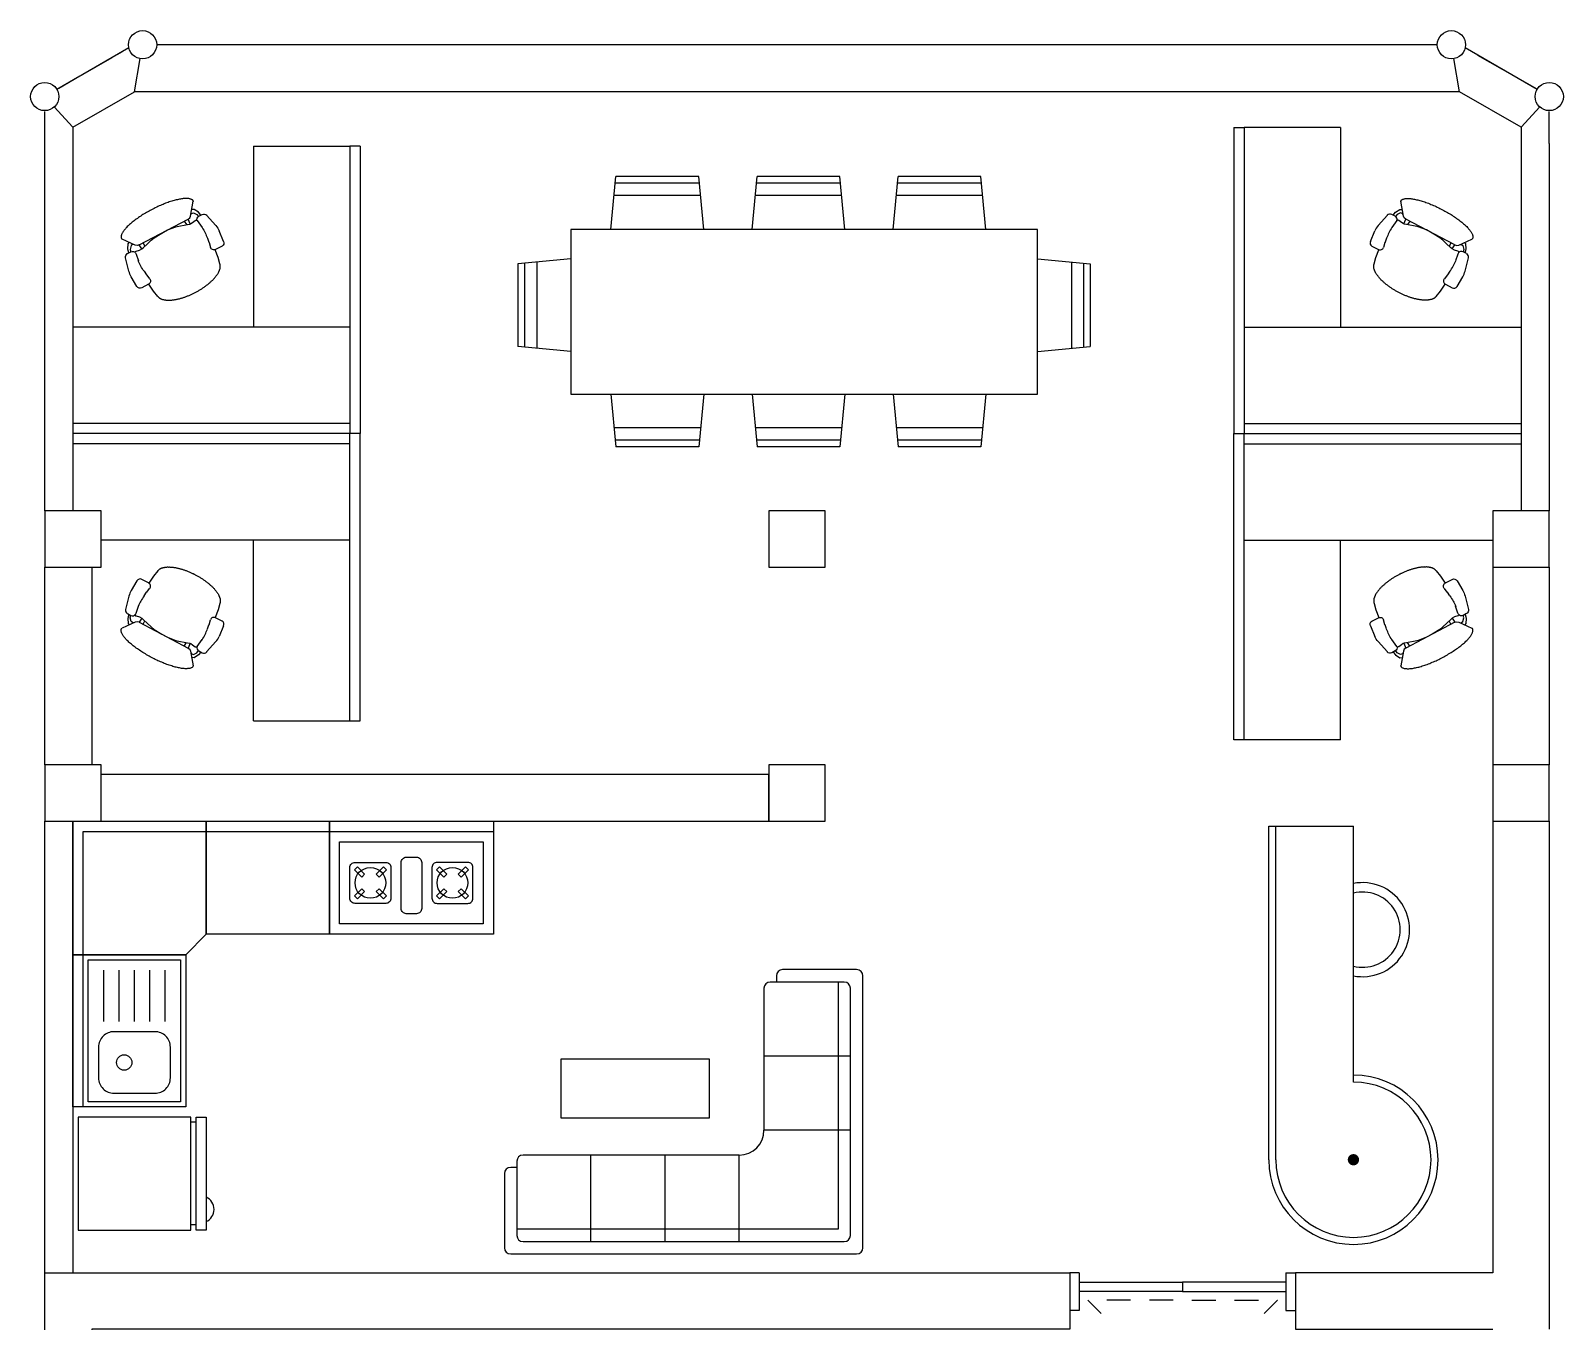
# Model space of a CAD drawing. Header units: millimetres. Extents: x -602 to 362, y 19021 to 19826.
# Drawn here: x -131.98 to -123.83, y 19660.08 to 19666.94 of the extents above; entities that cross this region are included whole.
import ezdxf

# ---------------------------------------------------------------- set-up
doc = ezdxf.new("R2010")
doc.units = ezdxf.units.MM
doc.linetypes.add('HIDDEN', pattern=[9.525, 6.35, -3.175])
for name, color, linetype in [('Duvar', 8, 'Continuous'), ('Kapı', 5, 'Continuous'), ('SectionCutEdges', 1, 'Continuous'), ('Tefriş', 254, 'Continuous')]:
    doc.layers.add(name, color=color, linetype=linetype)

# ---------------------------------------------------------------- blocks, each defined once
blk = doc.blocks.new('Çekirdek')
at = {"layer": 'Duvar'}
for points in [[(-7.7668, 19651.7375), (-8.0168, 19651.7375), (-8.0168, 19663.4375)], [(-8.0168, 19661.0375), (-2.5668, 19661.0375), (-2.5668, 19660.7375), (-7.7668, 19660.7375), (-7.7668, 19659.5875)]]:
    blk.add_lwpolyline(points, dxfattribs=at)
blk = doc.blocks.new('AP00XXXX$0$A$C53421247-flat-2')
at = {"color": 0}
for p, q in [((-0.3252, 0.689), (-0.3205, 0.6949)), ((-0.3205, 0.6949), (-0.3152, 0.7004)), ((-0.3152, 0.7004), (-0.3108, 0.7055)), ((-0.3108, 0.7055), (-0.3058, 0.7104)), ((-0.3058, 0.7104), (-0.3015, 0.7155)), ((-0.3015, 0.7155), (-0.2968, 0.7197)), ((-0.2968, 0.7197), (-0.2921, 0.7239)), ((-0.2921, 0.7239), (-0.2875, 0.7281)), ((-0.2875, 0.7281), (-0.2831, 0.7316)), ((-0.2831, 0.7316), (-0.2788, 0.7352)), ((-0.2788, 0.7352), (-0.2745, 0.7387)), ((-0.2745, 0.7387), (-0.2705, 0.7416)), ((-0.2705, 0.7416), (-0.2658, 0.7441)), ((-0.2658, 0.7441), (-0.2622, 0.7464)), ((-0.2622, 0.7464), (-0.2585, 0.7486)), ((-0.2585, 0.7486), (-0.2542, 0.7505)), ((-0.2542, 0.7505), (-0.2509, 0.7521)), ((-0.2509, 0.7521), (-0.247, 0.7533)), ((-0.247, 0.7533), (-0.244, 0.7542)), ((-0.244, 0.7542), (-0.2404, 0.7548)), ((-0.2404, 0.7548), (-0.2377, 0.7551)), ((-0.2377, 0.7551), (-0.2345, 0.7551)), ((-0.2345, 0.7551), (-0.2312, 0.755)), ((-0.2312, 0.755), (-0.2289, 0.7546)), ((-0.2289, 0.7546), (-0.226, 0.7539)), ((-0.226, 0.7539), (-0.2233, 0.7526)), ((-0.1829, 0.6652), (-0.2208, 0.7496)), ((-0.1906, 0.7106), (-0.2003, 0.7032)), ((-0.1584, 0.712), (-0.1906, 0.7106)), ((-0.1791, 0.6914), (-0.1548, 0.6969)), ((-0.148, 0.7099), (-0.1584, 0.712)), ((-0.1548, 0.6969), (-0.1401, 0.6917)), ((-0.1329, 0.7053), (-0.148, 0.7099)), ((-0.1278, 0.7151), (-0.1394, 0.693)), ((-0.0154, 0.7052), (-0.1011, 0.7268)), ((-0.3929, 0.5911), (-0.3879, 0.5992)), ((-0.3879, 0.5992), (-0.3832, 0.6067)), ((-0.3832, 0.6067), (-0.3791, 0.6145)), ((-0.3791, 0.6145), (-0.3743, 0.622)), ((-0.3743, 0.622), (-0.369, 0.6291)), ((-0.369, 0.6291), (-0.3642, 0.6366)), ((-0.3642, 0.6366), (-0.3595, 0.644)), ((-0.3595, 0.644), (-0.3545, 0.6505)), ((-0.3545, 0.6505), (-0.3498, 0.658)), ((-0.3498, 0.658), (-0.3447, 0.6645)), ((-0.1834, 0.6389), (-0.3498, 0.3235)), ((-0.3447, 0.6645), (-0.3397, 0.6709)), ((-0.3397, 0.6709), (-0.335, 0.6768)), ((-0.335, 0.6768), (-0.3299, 0.6832)), ((-0.3299, 0.6832), (-0.3252, 0.689)), ((-0.1963, 0.6142), (-0.1742, 0.6027)), ((-0.1668, 0.6104), (-0.1889, 0.5872)), ((-0.1873, 0.6758), (-0.1859, 0.6817)), ((-0.1859, 0.6817), (-0.1791, 0.6914)), ((-0.1834, 0.6389), (-0.1798, 0.652)), ((-0.1574, 0.6221), (-0.1834, 0.6389)), ((-0.1798, 0.652), (-0.1829, 0.6652)), ((-0.1574, 0.6221), (-0.1668, 0.6104)), ((-0.1492, 0.6377), (-0.1574, 0.6221)), ((-0.143, 0.6592), (-0.1492, 0.6377)), ((-0.1416, 0.6618), (-0.143, 0.6592)), ((-0.1363, 0.6657), (-0.1416, 0.6618)), ((-0.1243, 0.6586), (-0.0805, 0.644)), ((-0.0139, 0.6067), (0.0094, 0.5912)), ((0.0841, 0.6532), (0.022, 0.6898)), ((0.0699, 0.5786), (0.0927, 0.6222)), ((-0.4416, 0.4932), (-0.4382, 0.5013)), ((-0.4382, 0.5013), (-0.4348, 0.5095)), ((-0.4348, 0.5095), (-0.431, 0.5183)), ((-0.431, 0.5183), (-0.4269, 0.5261)), ((-0.4269, 0.5261), (-0.4232, 0.5349)), ((-0.4232, 0.5349), (-0.4191, 0.5427)), ((-0.4191, 0.5427), (-0.4147, 0.5511)), ((-0.4147, 0.5511), (-0.4106, 0.5589)), ((-0.4106, 0.5589), (-0.4062, 0.5674)), ((-0.4062, 0.5674), (-0.4021, 0.5752)), ((-0.4021, 0.5752), (-0.397, 0.5833)), ((-0.397, 0.5833), (-0.3929, 0.5911)), ((-0.2291, 0.5419), (-0.2595, 0.4933)), ((-0.2136, 0.562), (-0.2291, 0.5419)), ((-0.1889, 0.5872), (-0.2136, 0.562)), ((0.0107, 0.5905), (0.0347, 0.5714)), ((0.1143, 0.5464), (0.0689, 0.5767)), ((0.1483, 0.5179), (0.1143, 0.5464)), ((0.1483, 0.5179), (0.1496, 0.5172)), ((0.1496, 0.5172), (0.1512, 0.5155)), ((0.1512, 0.5155), (0.1528, 0.5138)), ((0.1528, 0.5138), (0.1544, 0.5122)), ((0.1544, 0.5122), (0.156, 0.5105)), ((0.156, 0.5105), (0.157, 0.5092)), ((0.157, 0.5092), (0.1586, 0.5075)), ((0.1586, 0.5075), (0.1599, 0.5052)), ((0.1599, 0.5052), (0.1612, 0.5029)), ((0.1612, 0.5029), (0.1621, 0.5015)), ((0.1621, 0.5015), (0.1634, 0.4992)), ((0.1634, 0.4992), (0.1647, 0.4969)), ((0.1647, 0.4969), (0.1649, 0.4943)), ((0.1649, 0.4943), (0.1662, 0.4919)), ((-0.4749, 0.393), (-0.4738, 0.3999)), ((-0.4738, 0.3999), (-0.4717, 0.4071)), ((-0.4717, 0.4071), (-0.4696, 0.4143)), ((-0.4696, 0.4143), (-0.4675, 0.4215)), ((-0.4675, 0.4215), (-0.4651, 0.4293)), ((-0.4651, 0.4293), (-0.4626, 0.4371)), ((-0.4626, 0.4371), (-0.4602, 0.445)), ((-0.4602, 0.445), (-0.4578, 0.4528)), ((-0.4578, 0.4528), (-0.4547, 0.4603)), ((-0.4547, 0.4603), (-0.4519, 0.4688)), ((-0.4519, 0.4688), (-0.4485, 0.4769)), ((-0.4485, 0.4769), (-0.445, 0.4851)), ((-0.445, 0.4851), (-0.4416, 0.4932)), ((-0.3005, 0.4021), (-0.3032, 0.3936)), ((-0.2805, 0.4562), (-0.3005, 0.4021)), ((-0.2595, 0.4933), (-0.2805, 0.4562)), ((0.1668, 0.3964), (0.1661, 0.3918)), ((0.1662, 0.4919), (0.1675, 0.4896)), ((0.1672, 0.4003), (0.1668, 0.3964)), ((0.1686, 0.4046), (0.1672, 0.4003)), ((0.1675, 0.4896), (0.1678, 0.487)), ((0.1678, 0.487), (0.1687, 0.484)), ((0.169, 0.4085), (0.1686, 0.4046)), ((0.1687, 0.484), (0.169, 0.4814)), ((0.169, 0.4814), (0.1699, 0.4784)), ((0.1694, 0.4124), (0.169, 0.4085)), ((0.1698, 0.4164), (0.1694, 0.4124)), ((0.1708, 0.42), (0.1698, 0.4164)), ((0.1699, 0.4784), (0.1702, 0.4758)), ((0.1702, 0.4758), (0.1711, 0.4728)), ((0.1712, 0.4239), (0.1708, 0.42)), ((0.1711, 0.4728), (0.1711, 0.4695)), ((0.1711, 0.4695), (0.172, 0.4666)), ((0.1716, 0.4278), (0.1712, 0.4239)), ((0.172, 0.4318), (0.1716, 0.4278)), ((0.172, 0.4666), (0.1719, 0.4633)), ((0.1719, 0.4633), (0.1719, 0.46)), ((0.1719, 0.46), (0.1728, 0.457)), ((0.1724, 0.4357), (0.172, 0.4318)), ((0.1724, 0.4498), (0.1723, 0.4465)), ((0.1723, 0.4465), (0.1729, 0.4429)), ((0.1728, 0.4537), (0.1724, 0.4498)), ((0.1725, 0.439), (0.1724, 0.4357)), ((0.1729, 0.4429), (0.1725, 0.439)), ((0.1728, 0.457), (0.1728, 0.4537)), ((-0.4832, 0.3328), (-0.4831, 0.3377)), ((-0.4823, 0.3282), (-0.4832, 0.3328)), ((-0.4831, 0.3377), (-0.4827, 0.3433)), ((-0.4827, 0.3433), (-0.4823, 0.3489)), ((-0.4824, 0.3233), (-0.4823, 0.3282)), ((-0.4818, 0.3196), (-0.4824, 0.3233)), ((-0.4823, 0.3489), (-0.4818, 0.3544)), ((-0.4818, 0.3544), (-0.4811, 0.3606)), ((-0.4809, 0.315), (-0.4818, 0.3196)), ((-0.4811, 0.3606), (-0.4806, 0.3662)), ((-0.4803, 0.3114), (-0.4809, 0.315)), ((-0.4806, 0.3662), (-0.4795, 0.3731)), ((-0.4791, 0.3074), (-0.4803, 0.3114)), ((-0.4795, 0.3731), (-0.4781, 0.379)), ((-0.4781, 0.3045), (-0.4791, 0.3074)), ((-0.4781, 0.379), (-0.477, 0.3858)), ((-0.4765, 0.3012), (-0.4781, 0.3045)), ((-0.477, 0.3858), (-0.4749, 0.393)), ((-0.4746, 0.2985), (-0.4765, 0.3012)), ((-0.4733, 0.2962), (-0.4746, 0.2985)), ((-0.3698, 0.3075), (-0.4646, 0.2908)), ((-0.4128, 0.2853), (-0.4109, 0.3)), ((-0.3863, 0.3012), (-0.3911, 0.2888)), ((-0.38, 0.3054), (-0.3863, 0.3012)), ((-0.3572, 0.3125), (-0.3698, 0.3075)), ((-0.3498, 0.3235), (-0.3572, 0.3125)), ((-0.3185, 0.3105), (-0.3498, 0.3235)), ((-0.3369, 0.3482), (-0.3148, 0.335)), ((-0.3212, 0.3053), (-0.3286, 0.2943)), ((-0.3178, 0.3118), (-0.3212, 0.3053)), ((-0.3162, 0.3275), (-0.3178, 0.3118)), ((-0.3032, 0.3936), (-0.3162, 0.3275)), ((0.1339, 0.3002), (0.1315, 0.2956)), ((0.136, 0.3041), (0.1339, 0.3002)), ((0.1377, 0.309), (0.136, 0.3041)), ((0.1397, 0.3129), (0.1377, 0.309)), ((0.1415, 0.3178), (0.1397, 0.3129)), ((0.1438, 0.3223), (0.1415, 0.3178)), ((0.1452, 0.3266), (0.1438, 0.3223)), ((0.147, 0.3314), (0.1452, 0.3266)), ((0.149, 0.3353), (0.147, 0.3314)), ((0.1504, 0.3396), (0.149, 0.3353)), ((0.1521, 0.3445), (0.1504, 0.3396)), ((0.1535, 0.3487), (0.1521, 0.3445)), ((0.1549, 0.353), (0.1535, 0.3487)), ((0.1566, 0.3579), (0.1549, 0.353)), ((0.158, 0.3621), (0.1566, 0.3579)), ((0.1594, 0.3663), (0.158, 0.3621)), ((0.1601, 0.3709), (0.1594, 0.3663)), ((0.1615, 0.3752), (0.1601, 0.3709)), ((0.1629, 0.3794), (0.1615, 0.3752)), ((0.1636, 0.384), (0.1629, 0.3794)), ((0.1647, 0.3876), (0.1636, 0.384)), ((0.1661, 0.3918), (0.1647, 0.3876)), ((-0.4711, 0.2942), (-0.4733, 0.2962)), ((-0.4695, 0.2925), (-0.4711, 0.2942)), ((-0.3943, 0.2574), (-0.4128, 0.2853)), ((-0.3752, 0.2416), (-0.3943, 0.2574)), ((-0.3911, 0.2888), (-0.3797, 0.2663)), ((-0.3797, 0.2663), (-0.366, 0.2575)), ((-0.3681, 0.2553), (-0.3796, 0.2331)), ((-0.3083, 0.1446), (-0.3749, 0.2042)), ((-0.3421, 0.2748), (-0.3439, 0.2666)), ((-0.3407, 0.2774), (-0.3421, 0.2748)), ((-0.3286, 0.2943), (-0.3407, 0.2774)), ((-0.34, 0.2662), (-0.2953, 0.233)), ((-0.2266, 0.1996), (-0.2005, 0.1893)), ((0.0737, 0.2008), (0.0711, 0.1972)), ((0.0764, 0.2044), (0.0737, 0.2008)), ((0.0795, 0.2086), (0.0764, 0.2044)), ((0.0821, 0.2121), (0.0795, 0.2086)), ((0.0848, 0.2157), (0.0821, 0.2121)), ((0.0879, 0.2199), (0.0848, 0.2157)), ((0.0906, 0.2235), (0.0879, 0.2199)), ((0.0936, 0.2277), (0.0906, 0.2235)), ((0.0956, 0.2316), (0.0936, 0.2277)), ((0.0987, 0.2358), (0.0956, 0.2316)), ((0.1013, 0.2394), (0.0987, 0.2358)), ((0.1037, 0.2439), (0.1013, 0.2394)), ((0.1064, 0.2475), (0.1037, 0.2439)), ((0.1088, 0.252), (0.1064, 0.2475)), ((0.1112, 0.2566), (0.1088, 0.252)), ((0.1139, 0.2602), (0.1112, 0.2566)), ((0.1162, 0.2647), (0.1139, 0.2602)), ((0.1186, 0.2693), (0.1162, 0.2647)), ((0.1206, 0.2732), (0.1186, 0.2693)), ((0.1227, 0.2771), (0.1206, 0.2732)), ((0.1254, 0.2823), (0.1227, 0.2771)), ((0.1274, 0.2862), (0.1254, 0.2823)), ((0.1298, 0.2907), (0.1274, 0.2862)), ((0.1315, 0.2956), (0.1298, 0.2907)), ((-0.2061, 0.0945), (-0.2742, 0.1226)), ((-0.1992, 0.1886), (-0.1675, 0.1795)), ((-0.1758, 0.1051), (-0.1544, 0.1461)), ((-0.1031, 0.1301), (-0.1527, 0.1494)), ((-0.062, 0.1185), (-0.1031, 0.1301)), ((-0.0597, 0.1182), (-0.062, 0.1185)), ((-0.0584, 0.1175), (-0.0597, 0.1182)), ((-0.0561, 0.1171), (-0.0584, 0.1175)), ((-0.0538, 0.1167), (-0.0561, 0.1171)), ((-0.0515, 0.1164), (-0.0538, 0.1167)), ((-0.0492, 0.116), (-0.0515, 0.1164)), ((-0.0476, 0.116), (-0.0492, 0.116)), ((-0.0449, 0.1163), (-0.0476, 0.116)), ((-0.0426, 0.1159), (-0.0449, 0.1163)), ((-0.04, 0.1162), (-0.0426, 0.1159)), ((-0.038, 0.1168), (-0.04, 0.1162)), ((-0.0354, 0.1171), (-0.038, 0.1168)), ((-0.0328, 0.1174), (-0.0354, 0.1171)), ((-0.0308, 0.118), (-0.0328, 0.1174)), ((-0.0278, 0.1189), (-0.0308, 0.118)), ((-0.0252, 0.1192), (-0.0278, 0.1189)), ((-0.0229, 0.1205), (-0.0252, 0.1192)), ((-0.0199, 0.1214), (-0.0229, 0.1205)), ((-0.0176, 0.1227), (-0.0199, 0.1214)), ((-0.0146, 0.1236), (-0.0176, 0.1227)), ((-0.0123, 0.1249), (-0.0146, 0.1236)), ((-0.0093, 0.1258), (-0.0123, 0.1249)), ((-0.0067, 0.1277), (-0.0093, 0.1258)), ((-0.0037, 0.1287), (-0.0067, 0.1277)), ((-0.001, 0.1306), (-0.0037, 0.1287)), ((0.0016, 0.1325), (-0.001, 0.1306)), ((0.0049, 0.1341), (0.0016, 0.1325)), ((0.0076, 0.136), (0.0049, 0.1341)), ((0.0103, 0.1379), (0.0076, 0.136)), ((0.0129, 0.1398), (0.0103, 0.1379)), ((0.0159, 0.1424), (0.0129, 0.1398)), ((0.0186, 0.1443), (0.0159, 0.1424)), ((0.0216, 0.1469), (0.0186, 0.1443)), ((0.0242, 0.1488), (0.0216, 0.1469)), ((0.0272, 0.1514), (0.0242, 0.1488)), ((0.0302, 0.154), (0.0272, 0.1514)), ((0.0332, 0.1566), (0.0302, 0.154)), ((0.0362, 0.1591), (0.0332, 0.1566)), ((0.0396, 0.1624), (0.0362, 0.1591)), ((0.0426, 0.1649), (0.0396, 0.1624)), ((0.0449, 0.1678), (0.0426, 0.1649)), ((0.0483, 0.1711), (0.0449, 0.1678)), ((0.0506, 0.174), (0.0483, 0.1711)), ((0.054, 0.1772), (0.0506, 0.174)), ((0.0566, 0.1808), (0.054, 0.1772)), ((0.0596, 0.1833), (0.0566, 0.1808)), ((0.0623, 0.1869), (0.0596, 0.1833)), ((0.0657, 0.1901), (0.0623, 0.1869)), ((0.0684, 0.1937), (0.0657, 0.1901)), ((0.0711, 0.1972), (0.0684, 0.1937))]:
    blk.add_line(p, q, dxfattribs=at)
for centre, radius, start, end in [((-0.2261, 0.7474), 0.00587, 24.16374, 63.02312), ((-0.1189, 0.6814), 0.0235, 151.11621, 235.14315), ((-0.107, 0.7042), 0.0235, 75.81065, 151.11621), ((-0.0497, 0.5683), 0.1409, 59.48249, 75.81065), ((-0.1189, 0.6814), 0.0235, 235.14315, 256.79955), ((-0.2037, 0.3449), 0.3238, 54.17453, 67.72144), ((0.0719, 0.6331), 0.0235, 332.41816, 59.48249), ((-0.004, 0.5718), 0.0235, 51.10824, 56.24798), ((0.0491, 0.5895), 0.0235, 231.10822, 332.41816), ((-0.4655, 0.297), 0.00587, 230.3011, 279.93727), ((-0.3591, 0.2216), 0.0235, 151.08594, 229.32627), ((-0.3476, 0.2437), 0.0235, 72.28395, 151.08594), ((-0.1201, 0.5049), 0.3238, 237.11487, 250.66178), ((-0.2155, 0.2509), 0.1409, 229.02566, 245.35383), ((-0.1966, 0.116), 0.0235, 246.08595, 332.41816), ((-0.1923, 0.2114), 0.0235, 248.58833, 253.72809), ((-0.1752, 0.157), 0.0235, 332.41816, 70.7438)]:
    blk.add_arc(centre, radius, start, end, dxfattribs=at)

msp = doc.modelspace()

# ---------------------------------------------------------------- linework, layer by layer
at = {"layer": 'Duvar'}
for p, q in [((-131.90039, 19663.03749), (-131.90039, 19664.08749)), ((-131.65039, 19664.08749), (-131.65039, 19663.03749)), ((-131.75039, 19662.73749), (-131.75039, 19660.33749))]:
    msp.add_line(p, q, dxfattribs=at)
for points in [[(-124.20039, 19664.08749), (-124.20039, 19663.03749)], [(-123.90039, 19664.08749), (-123.90039, 19663.03749)], [(-131.60039, 19662.73749), (-128.05039, 19662.73749), (-128.05039, 19662.98749)], [(-131.60039, 19662.98749), (-128.05039, 19662.98749)], [(-124.20039, 19662.73749), (-124.20039, 19660.33749), (-125.25039, 19660.33749), (-125.25039, 19660.03749), (-124.20039, 19660.03749)], [(-123.90039, 19662.73749), (-123.90039, 19660.03749)]]:
    msp.add_lwpolyline(points, dxfattribs=at)
at = {"layer": 'Kapı'}
for points in [[(-126.45039, 19660.33749), (-126.45039, 19660.13749)], [(-126.40039, 19660.33749), (-126.45039, 19660.33749)], [(-126.40039, 19660.33749), (-126.40039, 19660.13749)], [(-125.30039, 19660.33749), (-125.30039, 19660.13749)], [(-125.30039, 19660.33749), (-125.25039, 19660.33749)], [(-125.25039, 19660.33749), (-125.25039, 19660.13749)], [(-126.40039, 19660.28749), (-125.85039, 19660.28749), (-125.85039, 19660.23749), (-126.40039, 19660.23749)], [(-125.30039, 19660.28749), (-125.85039, 19660.28749), (-125.85039, 19660.23749), (-125.30039, 19660.23749)], [(-126.40039, 19660.13749), (-126.45039, 19660.13749)], [(-125.30039, 19660.13749), (-125.25039, 19660.13749)]]:
    msp.add_lwpolyline(points, dxfattribs=at)
at = {"layer": 'Kapı', "linetype": 'HIDDEN', "ltscale": 0.02}
for points in [[(-125.89973, 19660.1917), (-126.35437, 19660.1917), (-126.28366, 19660.12099)], [(-125.80106, 19660.1917), (-125.34642, 19660.1917), (-125.41713, 19660.12099)]]:
    msp.add_lwpolyline(points, dxfattribs=at)
at = {"layer": 'SectionCutEdges'}
for p, q in [((-124.49585, 19666.86476), (-131.30494, 19666.86476)), ((-131.54334, 19666.79551), (-131.6974, 19666.70656)), ((-131.48888, 19666.82696), (-131.51271, 19666.8132)), ((-123.96535, 19666.6287), (-124.2797, 19666.80836)), ((-131.71416, 19666.69689), (-131.83549, 19666.62684)), ((-131.71416, 19666.69689), (-131.82539, 19666.63267)), ((-131.6974, 19666.70656), (-131.71416, 19666.69689)), ((-131.70614, 19666.70152), (-131.71416, 19666.69689)), ((-131.6974, 19666.70656), (-131.70614, 19666.70152)), ((-131.75039, 19666.42597), (-131.4234, 19666.61476)), ((-124.37739, 19666.61476), (-131.4234, 19666.61476)), ((-124.05039, 19666.42597), (-124.37739, 19666.61476)), ((-131.90039, 19666.33937), (-131.90039, 19666.5107)), ((-123.90039, 19666.33937), (-123.90039, 19666.5107)), ((-131.75039, 19666.42597), (-131.75039, 19664.38749)), ((-124.05039, 19666.42597), (-124.05039, 19664.38749)), ((-131.90039, 19664.38749), (-131.90039, 19666.33937)), ((-123.90039, 19666.33937), (-123.90039, 19664.38749)), ((-131.60039, 19664.38749), (-131.90039, 19664.38749)), ((-131.90039, 19664.38749), (-131.90039, 19664.08749)), ((-131.60039, 19664.08749), (-131.60039, 19664.38749)), ((-127.75039, 19664.38749), (-128.05039, 19664.38749)), ((-128.05039, 19664.38749), (-128.05039, 19664.08749)), ((-127.75039, 19664.08749), (-127.75039, 19664.38749)), ((-123.90039, 19664.38749), (-124.20039, 19664.38749)), ((-124.20039, 19664.38749), (-124.20039, 19664.08749)), ((-123.90039, 19664.08749), (-123.90039, 19664.38749)), ((-131.90039, 19664.08749), (-131.60039, 19664.08749)), ((-128.05039, 19664.08749), (-127.75039, 19664.08749)), ((-124.20039, 19664.08749), (-123.90039, 19664.08749)), ((-131.90039, 19663.03749), (-131.90039, 19662.73749)), ((-131.60039, 19663.03749), (-131.90039, 19663.03749)), ((-131.60039, 19662.73749), (-131.60039, 19663.03749)), ((-127.75039, 19663.03749), (-128.05039, 19663.03749)), ((-128.05039, 19663.03749), (-128.05039, 19662.73749)), ((-127.75039, 19662.73749), (-127.75039, 19663.03749)), ((-123.90039, 19663.03749), (-124.20039, 19663.03749)), ((-124.20039, 19663.03749), (-124.20039, 19662.73749)), ((-123.90039, 19662.73749), (-123.90039, 19663.03749)), ((-131.90039, 19662.73749), (-131.60039, 19662.73749)), ((-128.05039, 19662.73749), (-127.75039, 19662.73749)), ((-124.20039, 19662.73749), (-123.90039, 19662.73749))]:
    msp.add_line(p, q, dxfattribs=at)
for points in [[(-131.45271, 19666.84784), (-131.6974, 19666.70656)], [(-123.9653, 19666.62684), (-124.34808, 19666.84784)], [(-131.4234, 19666.61476), (-131.39265, 19666.79097)], [(-124.37739, 19666.61476), (-124.40814, 19666.79097)], [(-131.75039, 19666.42597), (-131.84964, 19666.53416)], [(-124.05039, 19666.42597), (-123.95115, 19666.53416)]]:
    msp.add_lwpolyline(points, dxfattribs=at)
for centre in [(-131.37979, 19666.8647), (-124.421, 19666.8647), (-131.90024, 19666.58931), (-123.90055, 19666.58931)]:
    msp.add_circle(centre, 0.07485, dxfattribs=at)
at = {"layer": 'Tefriş'}
for p, q in [((-125.57736, 19666.42474), (-125.52343, 19666.42474)), ((-125.57736, 19666.42474), (-125.57736, 19664.82474)), ((-125.57736, 19666.42474), (-125.57736, 19664.79778)), ((-125.52343, 19666.42474), (-125.52343, 19664.79778)), ((-125.0112, 19666.42474), (-125.52343, 19666.42474)), ((-125.0112, 19666.42474), (-125.0112, 19665.36394)), ((-130.78959, 19666.32474), (-130.78959, 19665.36394)), ((-130.78959, 19666.32474), (-130.27736, 19666.32474)), ((-130.22343, 19666.32474), (-130.27736, 19666.32474)), ((-130.27736, 19666.32474), (-130.27736, 19664.79778)), ((-130.22343, 19666.32474), (-130.22343, 19664.82474)), ((-130.22343, 19666.32474), (-130.22343, 19664.79778)), ((-128.88945, 19665.88331), (-128.86287, 19666.16456)), ((-128.4195, 19666.12828), (-128.8663, 19666.12828)), ((-128.42293, 19666.16456), (-128.86287, 19666.16456)), ((-128.39635, 19665.88331), (-128.42293, 19666.16456)), ((-128.13945, 19665.88331), (-128.11287, 19666.16456)), ((-127.6695, 19666.12828), (-128.1163, 19666.12828)), ((-127.67293, 19666.16456), (-128.11287, 19666.16456)), ((-127.64635, 19665.88331), (-127.67293, 19666.16456)), ((-127.38945, 19665.88331), (-127.36287, 19666.16456)), ((-126.9195, 19666.12828), (-127.3663, 19666.12828)), ((-126.92293, 19666.16456), (-127.36287, 19666.16456)), ((-126.89635, 19665.88331), (-126.92293, 19666.16456)), ((-128.41339, 19666.06361), (-128.87241, 19666.06361)), ((-127.66339, 19666.06361), (-128.12241, 19666.06361)), ((-126.91339, 19666.06361), (-127.37241, 19666.06361)), ((-129.10356, 19665.88331), (-129.10356, 19665.00831)), ((-126.62205, 19665.88331), (-129.10356, 19665.88331)), ((-126.62205, 19665.00831), (-126.62205, 19665.88331)), ((-129.10356, 19665.72653), (-129.38481, 19665.69995)), ((-129.34854, 19665.70338), (-129.34854, 19665.25658)), ((-129.28387, 19665.70949), (-129.28387, 19665.25047)), ((-126.62205, 19665.72653), (-126.3408, 19665.69995)), ((-126.44174, 19665.70949), (-126.44174, 19665.25047)), ((-126.37708, 19665.70338), (-126.37708, 19665.25658)), ((-129.38481, 19665.69995), (-129.38481, 19665.26001)), ((-126.3408, 19665.69995), (-126.3408, 19665.26001)), ((-130.27736, 19665.36394), (-131.75039, 19665.36394)), ((-125.52343, 19665.36394), (-124.05039, 19665.36394)), ((-129.10356, 19665.23343), (-129.38481, 19665.26001)), ((-126.62205, 19665.23343), (-126.3408, 19665.26001)), ((-129.10356, 19665.00831), (-126.62205, 19665.00831)), ((-128.88945, 19665.00831), (-128.86287, 19664.72706)), ((-128.39635, 19665.00831), (-128.42293, 19664.72706)), ((-128.13945, 19665.00831), (-128.11287, 19664.72706)), ((-127.64635, 19665.00831), (-127.67293, 19664.72706)), ((-127.38945, 19665.00831), (-127.36287, 19664.72706)), ((-126.89635, 19665.00831), (-126.92293, 19664.72706)), ((-130.27736, 19664.85171), (-131.75039, 19664.85171)), ((-128.41339, 19664.828), (-128.87241, 19664.828)), ((-127.66339, 19664.828), (-128.12241, 19664.828)), ((-126.91339, 19664.828), (-127.37241, 19664.828)), ((-125.52343, 19664.85171), (-124.05039, 19664.85171)), ((-130.22343, 19664.79778), (-131.75039, 19664.79778)), ((-130.22343, 19664.79778), (-131.75039, 19664.79778)), ((-130.27736, 19664.74385), (-131.75039, 19664.74385)), ((-130.27736, 19663.27082), (-130.27736, 19664.79778)), ((-130.22343, 19663.27082), (-130.22343, 19664.79778)), ((-130.22343, 19663.27082), (-130.22343, 19664.77082)), ((-128.4195, 19664.76333), (-128.8663, 19664.76333)), ((-128.42293, 19664.72706), (-128.86287, 19664.72706)), ((-127.6695, 19664.76333), (-128.1163, 19664.76333)), ((-127.67293, 19664.72706), (-128.11287, 19664.72706)), ((-126.9195, 19664.76333), (-127.3663, 19664.76333)), ((-126.92293, 19664.72706), (-127.36287, 19664.72706)), ((-125.57736, 19663.17082), (-125.57736, 19664.79778)), ((-125.57736, 19664.79778), (-124.05039, 19664.79778)), ((-125.57736, 19664.79778), (-124.05039, 19664.79778)), ((-125.57736, 19663.17082), (-125.57736, 19664.77082)), ((-125.52343, 19663.17082), (-125.52343, 19664.79778)), ((-125.52343, 19664.74385), (-124.05039, 19664.74385)), ((-130.27736, 19664.23162), (-131.60039, 19664.23162)), ((-130.78959, 19663.27082), (-130.78959, 19664.23162)), ((-125.52343, 19664.23162), (-124.20039, 19664.23162)), ((-125.0112, 19663.17082), (-125.0112, 19664.23162)), ((-130.78959, 19663.27082), (-130.22343, 19663.27082)), ((-125.0112, 19663.17082), (-125.57736, 19663.17082)), ((-125.39177, 19660.93814), (-125.39177, 19662.71191)), ((-125.39177, 19662.71191), (-124.94177, 19662.71191)), ((-125.35427, 19660.93814), (-125.35427, 19662.71191)), ((-124.94177, 19661.35064), (-124.94177, 19662.71191)), ((-131.0413, 19662.68248), (-130.38676, 19662.68248)), ((-130.38676, 19662.68248), (-129.51403, 19662.68248)), ((-131.69585, 19661.21884), (-131.69585, 19662.02793)), ((-131.58676, 19661.67338), (-131.58676, 19661.94611)), ((-131.50494, 19661.67338), (-131.50494, 19661.94611)), ((-131.50494, 19661.67338), (-131.50494, 19661.94611)), ((-131.42312, 19661.67338), (-131.42312, 19661.94611)), ((-131.3413, 19661.67338), (-131.3413, 19661.94611)), ((-131.25949, 19661.67338), (-131.25949, 19661.94611)), ((-127.64894, 19661.88284), (-128.04311, 19661.88284)), ((-128.01027, 19661.91569), (-128.01027, 19661.88284)), ((-127.58324, 19661.94854), (-127.97742, 19661.94854)), ((-127.68179, 19661.88284), (-127.68179, 19660.56891)), ((-127.55039, 19660.47036), (-127.55039, 19661.91569)), ((-128.07596, 19661.85), (-128.07596, 19661.09448)), ((-127.61609, 19660.53606), (-127.61609, 19661.85)), ((-129.15474, 19661.47489), (-128.36734, 19661.47489)), ((-129.15474, 19661.15993), (-129.15474, 19661.47489)), ((-128.36734, 19661.47489), (-128.36734, 19661.15993)), ((-127.61609, 19661.48867), (-128.07599, 19661.48867)), ((-131.09585, 19660.56429), (-131.09585, 19661.16429)), ((-131.09585, 19661.16429), (-131.0413, 19661.16429)), ((-131.0413, 19661.16429), (-131.0413, 19660.56429)), ((-128.36734, 19661.15993), (-129.15474, 19661.15993)), ((-131.09585, 19661.13702), (-131.12312, 19661.13702)), ((-127.61609, 19661.09448), (-128.07596, 19661.09448)), ((-129.38994, 19660.89736), (-129.42279, 19660.89736)), ((-129.38994, 19660.93021), (-129.38994, 19660.53603)), ((-128.20738, 19660.96306), (-129.35709, 19660.96306)), ((-128.99577, 19660.50319), (-128.99577, 19660.96306)), ((-128.60158, 19660.50319), (-128.60158, 19660.96308)), ((-128.20735, 19660.50318), (-128.20738, 19660.96305)), ((-129.45564, 19660.86451), (-129.45564, 19660.47034)), ((-131.09585, 19660.59157), (-131.12312, 19660.59157)), ((-131.0413, 19660.56429), (-131.09585, 19660.56429)), ((-127.68179, 19660.56891), (-129.38994, 19660.56891)), ((-129.35709, 19660.50319), (-128.27308, 19660.50319)), ((-128.47018, 19660.50321), (-127.64894, 19660.50321)), ((-129.42279, 19660.43749), (-128.20738, 19660.43749)), ((-128.47018, 19660.43752), (-127.58324, 19660.43752))]:
    msp.add_line(p, q, dxfattribs=at)
for points in [[(-131.15039, 19662.02793), (-131.75039, 19662.02793), (-131.75039, 19662.73702), (-131.0413, 19662.73702), (-131.0413, 19662.13702)], [(-131.0413, 19662.13702), (-131.0413, 19662.73702), (-130.38676, 19662.73702), (-130.38676, 19662.13702)], [(-130.38676, 19662.13702), (-130.38676, 19662.73702), (-129.51403, 19662.73702), (-129.51403, 19662.13702)], [(-130.33221, 19662.19157), (-130.33221, 19662.62793), (-129.56858, 19662.62793), (-129.56858, 19662.19157)], [(-130.19943, 19662.45603), (-130.238, 19662.4946), (-130.25343, 19662.47917), (-130.21486, 19662.4406)], [(-130.13772, 19662.45603), (-130.09915, 19662.4946), (-130.08372, 19662.47917), (-130.12229, 19662.4406)], [(-129.76307, 19662.45603), (-129.80164, 19662.4946), (-129.81707, 19662.47917), (-129.7785, 19662.4406)], [(-129.70136, 19662.45603), (-129.66279, 19662.4946), (-129.64736, 19662.47917), (-129.68593, 19662.4406)], [(-130.19943, 19662.36347), (-130.238, 19662.3249), (-130.25343, 19662.34032), (-130.21486, 19662.37889)], [(-130.13772, 19662.36347), (-130.09915, 19662.3249), (-130.08372, 19662.34032), (-130.12229, 19662.37889)], [(-129.76307, 19662.36347), (-129.80164, 19662.3249), (-129.81707, 19662.34032), (-129.7785, 19662.37889)], [(-129.70136, 19662.36347), (-129.66279, 19662.3249), (-129.64736, 19662.34032), (-129.68593, 19662.37889)], [(-131.15039, 19661.21884), (-131.75039, 19661.21884), (-131.75039, 19662.02793), (-131.15039, 19662.02793)], [(-131.17767, 19661.24611), (-131.66858, 19661.24611), (-131.66858, 19662.00066), (-131.17767, 19662.00066)], [(-131.72312, 19660.56429), (-131.12312, 19660.56429), (-131.12312, 19661.16429), (-131.72312, 19661.16429)]]:
    msp.add_lwpolyline(points, close=True, dxfattribs=at)
msp.add_lwpolyline([(-131.69585, 19662.02793), (-131.69585, 19662.68248), (-131.0413, 19662.68248)], dxfattribs=at)
for points in [[(-129.92312, 19662.24611), (-129.97767, 19662.24611, -0.4142136), (-130.00494, 19662.27338), (-130.00494, 19662.51884, -0.4142136), (-129.97767, 19662.54611), (-129.92312, 19662.54611, -0.4142136), (-129.89585, 19662.51884), (-129.89585, 19662.27338, -0.4142136)], [(-130.08676, 19662.30066), (-130.25039, 19662.30066, -0.4142136), (-130.27767, 19662.32793), (-130.27767, 19662.49157, -0.4142136), (-130.25039, 19662.51884), (-130.08676, 19662.51884, -0.4142136), (-130.05949, 19662.49157), (-130.05949, 19662.32793, -0.4142136)], [(-129.81403, 19662.30066), (-129.65039, 19662.30066, 0.4142136), (-129.62312, 19662.32793), (-129.62312, 19662.49157, 0.4142136), (-129.65039, 19662.51884), (-129.81403, 19662.51884, 0.4142136), (-129.8413, 19662.49157), (-129.8413, 19662.32793, 0.4142136)], [(-131.61403, 19661.37338, 0.4142136), (-131.53221, 19661.29157), (-131.31403, 19661.29157, 0.4142136), (-131.23221, 19661.37338), (-131.23221, 19661.53702, 0.4142136), (-131.31403, 19661.61884), (-131.53221, 19661.61884, 0.4142136), (-131.61403, 19661.53702)]]:
    msp.add_lwpolyline(points, format="xyb", close=True, dxfattribs=at)
at = {"layer": 'Tefriş', "const_width": 0.03}
msp.add_lwpolyline([(-124.94177, 19660.95314, 1), (-124.94177, 19660.92314, 1)], format="xyb", close=True, dxfattribs=at)
at = {"layer": 'Tefriş'}
for centre, radius in [((-130.16858, 19662.40975), 0.08182), ((-129.73221, 19662.40975), 0.08182), ((-131.47767, 19661.4552), 0.04091)]:
    msp.add_circle(centre, radius, dxfattribs=at)
for centre, radius, start, end in [((-124.89304, 19662.16112), 0.25, 258.760096, 101.239904), ((-124.89304, 19662.16112), 0.2, 255.898118, 104.101882), ((-128.04311, 19661.85), 0.03285, 90, 180), ((-127.97742, 19661.91569), 0.03285, 90, 180), ((-127.64894, 19661.85), 0.03285, 0, 90), ((-127.58324, 19661.91569), 0.03285, 0, 90), ((-124.94177, 19660.93814), 0.45, 180, 90), ((-124.94177, 19660.93814), 0.4125, 180, 90), ((-128.20738, 19661.09448), 0.13142, 270, 0), ((-129.42279, 19660.86451), 0.03285, 90, 180), ((-129.35709, 19660.93021), 0.03285, 90, 180), ((-131.07178, 19660.67416), 0.07186, 295.092255, 64.907745), ((-129.35709, 19660.53603), 0.03285, 180, 270), ((-127.64894, 19660.53606), 0.03285, 270, 0), ((-129.42279, 19660.47034), 0.03285, 180, 270), ((-127.58324, 19660.47036), 0.03285, 270, 0)]:
    msp.add_arc(centre, radius, start, end, dxfattribs=at)

# ---------------------------------------------------------------- block references
at = {"layer": 'Duvar'}
msp.add_blockref('Çekirdek', (-123.88355, -0.7), dxfattribs=at)
at = {"layer": 'Tefriş', "yscale": 0.8250000000000001, "zscale": 0.8250000000000001}
for p, xscale, rotation in [((-130.87094, 19665.64919), -0.8250000000000001, 89.99999999985803), ((-124.92985, 19665.64919), 0.8250000000000001, 270.000000000142), ((-130.87094, 19663.94637), 0.8250000000000001, 90.00000000014197), ((-124.92985, 19663.94637), -0.8250000000000001, 269.999999999858)]:
    msp.add_blockref('AP00XXXX$0$A$C53421247-flat-2', p, dxfattribs=dict(at, xscale=xscale, rotation=rotation))

doc.saveas('drawing.dxf')
